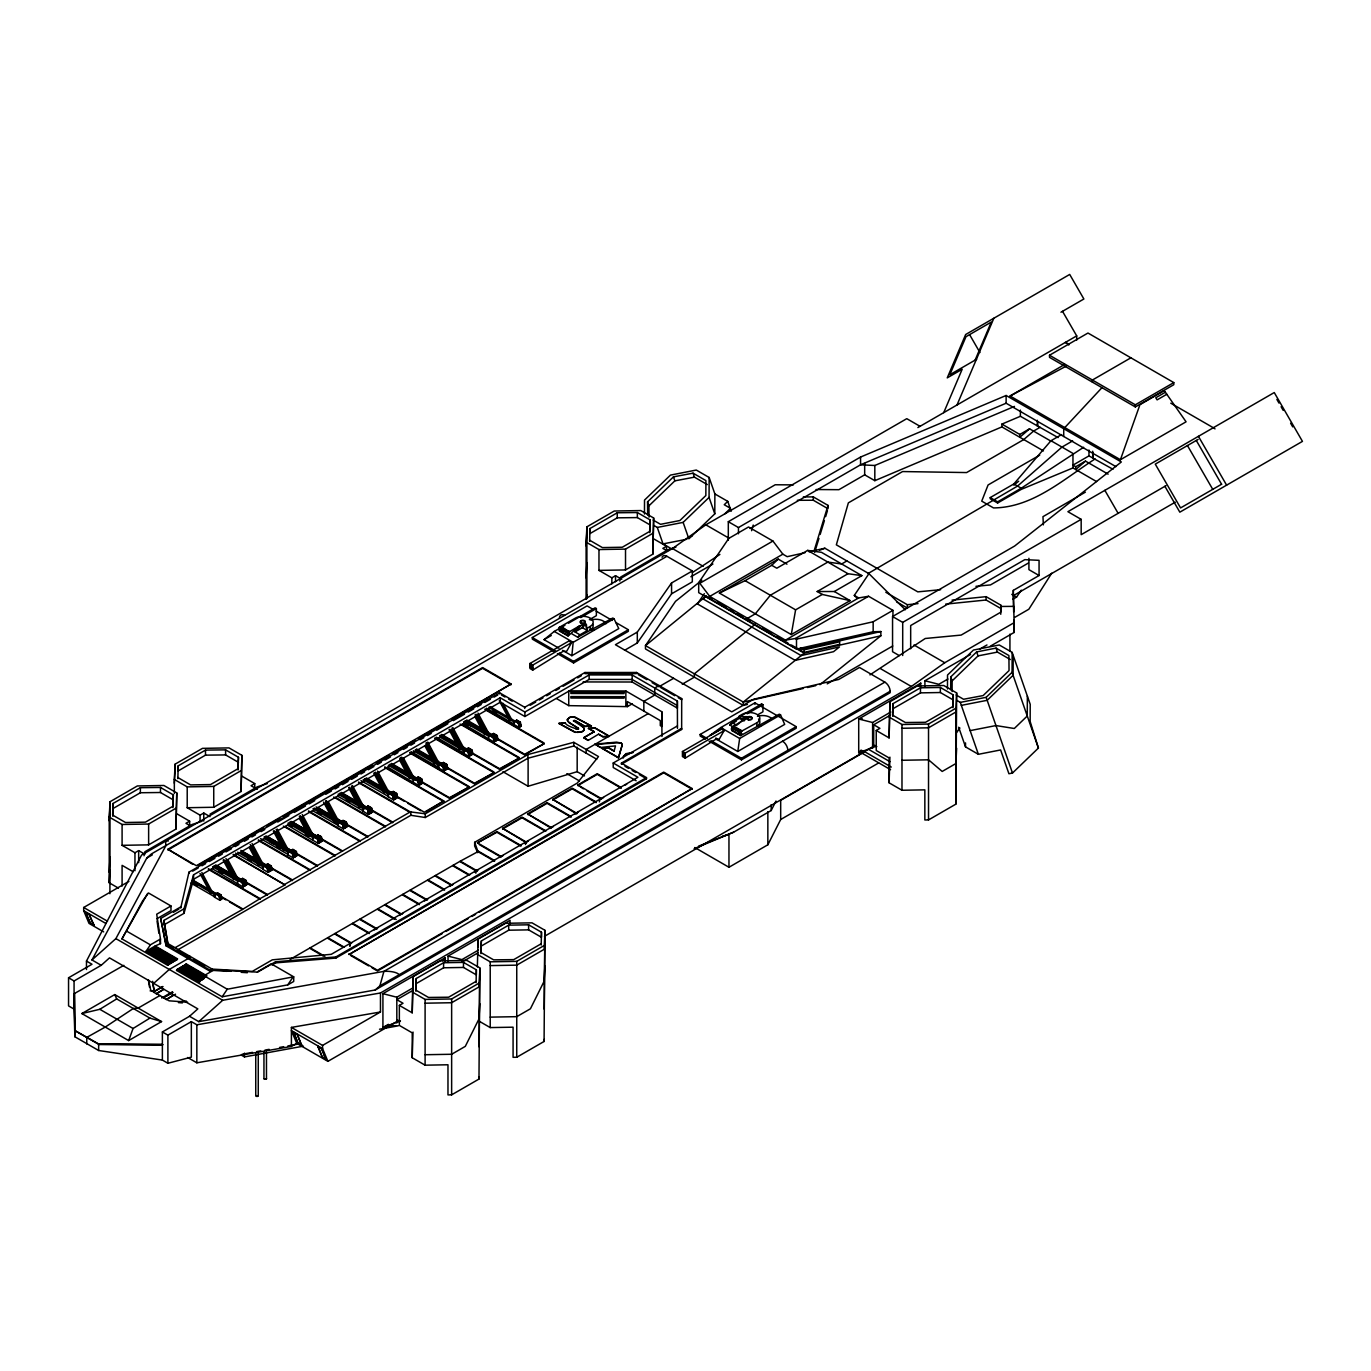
<?xml version="1.0" encoding="UTF-8"?>
<svg xmlns="http://www.w3.org/2000/svg" width="1371" height="1371" viewBox="0 0 1371 1371"><rect width="100%" height="100%" fill="white"/><g stroke="black" fill="none" stroke-linecap="round" stroke-linejoin="round"><path stroke-width="1.5" d="M681.644 729.458L681.644 728.327L621.406 763.116L621.406 764.247L681.644 729.458L681.695 698.593L636.47 672.476L584.971 672.51L524.716 707.299L499.627 692.801L188.992 872.145L180.698 908.065L180.698 906.934L160.681 918.484L166.028 945.836L210.191 971.336L210.191 970.205L166.028 944.705L160.681 918.484M165.771 935.45L163.989 920.387L184.005 908.836L193.568 874.801L500.209 697.77L524.904 712.029L589.153 674.926L632.151 674.978L677.377 701.095L677.463 728.344M644.456 514.039L644.524 500.089L670.453 475.103L696.279 470.047L709.15 477.485L714.874 493.937L714.788 513.851L688.859 538.837L683.135 522.385L709.064 497.399L709.15 477.485M947.464 688.979L947.532 675.029L973.461 650.043L999.288 644.987L1012.158 652.407L1030.221 704.334L1030.152 721.506L1038.413 748.052L1012.483 773.038L1008.919 773.741L1000.624 749.954L978.38 754.307L965.51 746.887L958.672 727.23M950.686 689.699L950.754 676.897L976.666 651.91L996.049 648.106L1008.919 655.544L1009.039 670.59L983.127 695.577L963.556 699.261L956.187 695.011M952.091 691.55L952.142 680.873L950.754 676.897M965.51 746.887L965.527 742.893M1038.413 748.052L1012.072 672.338L1012.158 652.407M1013.186 655.389L1013.1 675.32L987.171 700.307L961.345 705.362M1027.359 696.091L1027.256 716.005L1014.3 728.498L995.963 725.567L970.137 730.623M952.04 600.138L986.109 596.659L1000.813 605.142L1000.71 612.237L961.157 635.081L925.236 638.492L869.934 674.892M1000.761 614.277L1000.813 608.501L986.109 600.001L945.664 604.131M623.239 758.043L623.719 755.678M113.039 803.475L112.645 815.077L125.515 822.514L145.412 822.154L172.746 806.371L173.346 794.889L160.476 787.451L140.373 787.691L113.039 803.475L112.782 816.259M177.887 778.677L178.144 765.875L205.496 750.091L225.598 749.868L238.468 757.289L238.057 770.005M476.097 982.613L476.354 969.828L463.484 962.391L443.587 962.733L416.253 978.517L415.653 990.016L428.523 997.454L448.625 997.214L475.96 981.43M541.202 945.03L541.476 932.229L528.606 924.808L508.692 925.151L481.358 940.934L480.758 952.417L493.629 959.854L513.731 959.631L541.065 943.848M589.65 541.339L589.924 528.555L617.258 512.771L637.361 512.531L650.231 519.969L649.837 532.685M953.239 694.908L952.845 706.511L925.511 722.294L905.391 722.534L892.521 715.096L893.121 703.597L920.472 687.814L940.369 687.471L953.239 694.908L952.982 707.693M109.217 817.047L110.023 801.727L137.357 785.943L163.903 785.48L176.773 792.918L175.968 829.078L148.634 844.862L122.088 845.324L122.088 824.485L109.217 817.047L109.217 882.804L118.42 888.117M109.217 820.818L110.023 805.497M109.217 872.35L110.023 857.029M109.217 882.804L109.92 869.608M172.952 807.605L173.346 794.889M174.34 779.465L175.128 764.144L202.48 748.36L229.008 747.898L241.879 755.318L241.09 791.478L213.739 807.262L187.21 807.725L187.21 786.885L174.34 779.465L174.34 793.535M174.34 783.235L175.128 767.914M175.968 829.078L176.773 792.918M238.468 757.289L237.869 768.788L210.534 784.572L190.62 784.915L177.75 777.477M241.09 791.478L241.879 755.318M479.096 1076.938L478.976 1079.063L451.642 1094.846L447.974 1094.915L447.974 1064.77L425.096 1065.181L412.225 1057.744L412.225 1032.86L399.355 1025.422L399.355 1005.389L412.225 1012.826L413.031 976.666L440.365 960.882L466.911 960.42L479.781 967.857L479.096 1046.81M412.225 1012.826L413.031 976.666M412.225 1057.744L413.031 1032.055M415.841 991.233L416.253 978.517M477.348 966.898L478.136 939.084L505.488 923.3L532.017 922.837L544.887 930.258L544.201 1009.21M478.976 1079.063L479.781 967.857M479.781 971.628L478.976 986.949L451.642 1002.732L425.096 1003.195M480.964 953.65L481.358 940.934M479.781 1003.623L478.976 1018.944L465.3 1046.364L451.642 1054.265L425.096 1054.727M479.182 1021.206L490.218 1027.582L513.08 1027.187L513.08 1057.315L516.747 1057.247L544.081 1041.463L544.887 930.258M544.887 934.028L544.081 949.366L516.747 965.15L490.218 965.595M544.887 966.024L544.081 981.345L530.423 1008.782L516.747 1016.665L490.218 1017.128M544.081 1041.463L544.201 1039.338M586.103 542.128L586.908 526.807L614.242 511.023L640.788 510.56L653.659 517.998L652.853 554.158L625.519 569.942L598.973 570.387L598.973 549.565L586.103 542.128L586.103 599.316M586.103 545.898L586.908 530.577M586.103 577.894L586.908 562.573M586.599 598.459L586.788 594.688L586.788 598.699M650.231 519.969L649.631 531.451L622.297 547.235L602.4 547.595L589.53 540.157M652.853 554.158L653.659 517.998M876.24 730.469L889.111 737.906L889.916 701.746L917.25 685.963L943.779 685.5L956.65 692.938L955.861 804.143L928.527 819.927L924.842 819.978L924.842 789.85L901.981 790.262L889.111 782.824L889.111 757.94L876.24 750.503L876.24 730.469L879.925 728.344L873.704 724.745L873.704 744.779L876.823 746.578M889.111 737.906L889.916 701.746M889.111 782.824L889.916 757.135M892.727 716.313L893.121 703.597M956.65 692.938L955.861 712.029L928.527 727.812L901.981 728.275M956.65 748.24L955.861 763.561L942.185 771.445L928.527 759.808L901.981 760.271M444.684 961.876L444.975 957.866L382.92 993.684L382.92 1027.479L400.452 1020.864M509.806 924.277L510.081 920.267L448.043 956.101L448.043 962.425M920.472 687.179L920.764 683.169L858.709 718.987L858.709 752.782L876.24 746.184M571.861 655.698L573.164 642.331L614.019 618.749L618.784 628.604L571.861 655.698L562.607 650.351M622.228 744.71L618.441 757.855L601.972 748.343L608.244 747.521L614.088 751.137L608.244 747.761L601.972 748.343M737.769 751.462L739.672 738.472L780.545 714.874L784.675 724.385L737.769 751.462L715.542 738.643M791.273 634.567L795.608 609.838L822.257 594.448L850.089 600.618L791.273 634.567L719.381 593.06L778.197 559.111L786.954 564.167M144.024 855.761L144.88 851.751L192.18 824.451L202.103 821.229M619.812 581.064L620.669 577.054L667.968 549.754L675.903 547.166M349.776 945.973L350.393 943.162M349.999 946.024L350.685 942.991M475.806 873.207L476.423 870.396M525.47 844.519L526.104 841.725M599.35 801.864L599.984 799.07M258.262 1053.288L258.262 1095.823L256.994 1096.56L255.743 1095.823L255.743 1053.288M263.952 1078.754L266.471 1078.754L263.952 1078.754L263.952 1051.985M567.303 719.826L569.822 717.136M375.26 989.982L379.887 985.852L383.931 971.371L884.878 682.141A7.438 4.302 60 0 1 890.139 691.258L890.139 692.715L375.26 989.982L198.778 1021.635L189.524 1016.288L162.378 1031.952L162.378 1060.074L167.896 1063.262L191.34 1057.127L191.34 1021.618L196.841 1024.788L380.47 992.981L911.355 686.477L944.739 662.741L1014.112 622.691L1013.306 590.37L1039.064 575.512L1039.064 560.328L1024.805 559.642L910.67 625.536L910.67 648.757M614.088 751.137L615.493 745.893L600.498 747.486L595.117 744.145L616.556 742.139L620.96 743.065M163.972 924.894L184.005 913.343L193.568 879.291L193.568 874.801M751.599 530.697L753.21 525.042M618.441 757.855L622.143 745.361M814.1 550.868L828.033 505.402L813.329 496.902L803.32 496.936M814.7 552.239L818.95 538.392M820.149 534.45L824.399 520.603M825.616 516.644L827.433 510.715M584.132 729.372L583.309 731.103M1120.433 459.713L1139.952 404.651L1164.253 390.632L1186.069 421.805L1120.433 459.713L1010.067 395.996L1064.77 364.412M128.651 1040.589L133.056 1028.49L149.936 1018.105L161.555 1021.601L128.651 1040.589L81.866 1013.563L114.753 994.575L161.555 1021.601M623.274 757.032L625.947 753.707L633.299 752.199M943.728 412.637L962.168 369.262L947.241 377.882L965.664 334.507L1069.706 274.44L1083.878 298.998L1060.965 312.228M975.107 360.127L991.267 322.082L965.989 336.7L949.829 374.729L976.649 359.236M957.009 404.976L993.855 318.226M694.154 848.7L733.656 832.18L771.188 810.518L775.986 801.041M694.789 847.518L728.961 867.26L767.846 844.793L780.682 819.515L780.682 800.321L863.541 752.473M86.476 969.52L86.476 961.071L141.573 855.058L672.458 548.554L705.825 524.819L775.215 484.768L793.381 484.888M189.524 1016.288L197.835 1008.885L109.509 957.883L101.214 965.304L91.96 959.957L146.783 858.057L151.41 853.927L666.923 556.3L692.321 570.97L692.321 581.852L671.567 593.832L637.309 642.948L624.542 650.334M91.96 959.957L115.884 938.621L165.96 845.53A12.459 3.873 60 0 1 168.256 841.074M175.368 960.625L153.758 948.749L175.882 960.317L154.717 947.738L176.396 960.026L155.317 947.858L155.848 947.001L147.52 952.365L168.599 964.533L146.097 951.234L155.18 945.973L177.476 958.843L167.605 965.27L121.95 938.912L142.533 901.055L148.496 892.984L170.981 905.974L170.981 910.601L156.705 918.844M121.95 938.912L147.605 893.481M571.587 642.639L566.669 651.294L562.95 651.431L532.719 670.111L529.943 668.5L529.943 663.495L568.828 641.045L571.587 642.639L532.719 665.089L529.943 663.495M724.077 730.692L719.158 739.329L715.456 739.483L685.209 758.146L682.432 756.552L682.432 751.531L721.317 729.098L724.077 730.692L685.209 753.125L682.432 751.531M569.205 631.98L569.016 633.008L562.881 629.46L563.241 627.901L561.939 627.147L560.413 628.021L561.305 630.283L561.939 627.147M740.854 733.725L739.637 733.005L739.706 730.469L740.854 731.137L740.734 733.896L739.86 731.72L733.656 728.07C735.062 724.591 729.612 727.95 731.84 730.52L740.648 735.61L779.311 714.171L780.545 714.874M147.52 952.365L169.113 964.224L147.52 951.8M170.158 963.624L148.993 951.046L170.672 963.333L148.034 951.594M171.718 962.733L150.125 950.857L172.232 962.425L151.153 949.795M151.153 950.257L173.809 961.517L152.112 949.229L173.277 961.825M174.323 961.225L152.729 948.886L174.837 960.917M170.672 963.333L171.204 962.562L149.079 950.994M176.396 960.026L177.476 958.843M199.052 981.139L177.527 969.691L178.041 968.92L199.121 981.55L177.527 969.126L176.533 970.428L222.171 996.786L287.756 984.892L293.72 981.465L293.72 976.82L271.218 963.83L256.925 972.09L213.996 969.914L203.902 975.741L199.6 982.133L177.322 969.246M178.487 968.663L200.166 980.951L178.041 968.92M178.573 969.074L179.087 968.32L201.126 979.939L180.047 967.755L201.64 979.631M201.726 980.059L180.132 967.72L202.171 979.34M202.685 979.031L180.646 967.412M181.161 967.583L181.692 966.812L203.731 978.431L182.651 966.264L181.692 967.275L202.771 979.442L182.12 966.555M204.33 978.089L182.737 966.212L204.33 978.551M203.097 977.232L183.251 965.921M183.765 966.075L184.297 965.304L204.125 976.632M203.611 976.94L184.297 965.784L185.325 964.704L204.656 975.861M206.987 975.878L186.405 964.002L185.325 964.704M200.166 980.951L179.087 968.32M1051.711 573.198L1028.833 609.238L1014.591 617.464M146.097 951.234L150.382 944.842L160.476 939.015L156.705 914.217L170.981 905.974M167.605 965.27L168.376 964.104M222.171 996.786L227.26 989.228L293.72 976.82M287.756 984.892L292.846 977.334M857.338 598.424L854.304 595.408L868.94 573.661L824.879 548.229L809.027 551.793M1012.946 599.196L1016.545 597.122L1021.275 590.147M819.927 684.712L880.85 635.801L880.85 631.551L804.194 648.911L796.5 649.117L698.696 592.649L698.696 582.658L728.772 538.409L748.566 526.978L772.936 541.048L782.858 554.175L787.211 556.677L805.051 552.684M704.334 593.694L697.393 603.908L795.214 660.376L833.534 651.688L839.515 646.906L801.178 655.578L703.374 599.11L705.688 595.717M884.878 682.141L859.48 667.471L838.709 679.468L753.639 699.227L731.754 711.875L615.425 644.713L637.309 632.082L671.567 582.966L692.321 570.97M255.777 1095.635L258.262 1095.823M956.118 733.228L959.923 728.035M567.491 719.09L570.97 716.844L573.626 717.033M575.409 728.601C584.937 731.086 565.058 726.407 565.383 722.808L558.974 723.511L574.449 732.097M583.875 730.16L582.418 731.754M1061.651 434.573L1050.974 440.725L1013.855 483.946L990.222 497.587L990.222 498.753L997.608 503.02L1021.258 489.378L1072.962 467.939L1096.577 481.581M442.525 960.625L444.975 957.866L444.975 962.082M861.177 750.023L858.709 752.782L862.359 750.674M918.313 685.928L920.764 683.169M1102.095 387.53L1063.725 428.729L1063.725 436.492M593.883 629.837L590.147 629.975L590.147 626.513A10.368 5.981 0 0 0 590.147 618.047A10.368 5.981 0 0 0 575.477 618.047L559.248 627.421L559.248 630.866L568.057 635.955L579.436 625.93L585.554 623.874L586.925 630.026L586.377 624.353M590.147 626.513L587.354 628.124L587.354 630.54L579.967 634.807L574.997 631.945L580.344 626.444M571.793 633.796L577.654 637.189L579.967 634.807M734.119 727.504L729.715 724.968L732.011 722.603L739.415 718.335L744.007 720.718L746.784 718.147L739.843 718.318L739.415 715.919L739.415 718.335M738.318 724.094L744.007 718.575L744.007 720.718M85.619 912.486L90.417 922.957L94.016 925.031L90.126 923.266L85.619 912.486L89.201 914.56L93.725 925.339M89.201 914.56L94.016 925.031M293.531 1032.517L297.421 1034.282L301.637 1045.37L298.038 1043.297L293.531 1032.517L297.113 1034.591L301.637 1045.37M298.038 1043.297L293.822 1032.209M317.815 1046.553L321.705 1048.318L325.938 1059.406L322.339 1057.332L317.815 1046.553L321.414 1048.626L325.938 1059.406M322.339 1057.332L318.123 1046.244M647.66 515.016L647.54 501.837L673.469 476.851L693.04 473.166L705.911 480.604L705.842 495.548L679.913 520.517L660.548 524.322L653.179 520.072M649.031 517.124L648.929 505.83L674.858 480.844L694.429 477.159L707.299 484.597M714.874 493.937L727.744 501.358L724.248 504.734L730.486 508.333L724.505 514.091M952.142 680.873L978.054 655.886L997.437 652.099L1010.307 659.537M956.632 700.255L960.3 702.38L986.143 697.325L1012.072 672.338M719.381 593.06L745.087 580.67L771.736 565.298L778.197 559.111M585.554 623.874L582.761 627.627L582.761 625.484M758.094 707.247L761.659 703.974L762.927 704.711L762.927 711.823L757.683 714.839M153.672 983.384L169.284 969.451L188.101 958.586L190.038 956.341L190.038 957.472M198.778 1021.635L222.702 1000.282L383.931 971.371A12.459 4.302 1.3 0 1 399.184 974.712M573.455 721.026L574.295 720.306L584.954 726.527L591.398 726.047L574.946 717.016M1051.437 441.428L1029.57 428.815L1019.818 437.263L1019.818 434.453L1001.893 424.102L1001.893 426.912L1043.468 450.922M1085.506 461.102L1075.738 469.55L1075.738 466.74L1085.506 461.102L1108.128 474.16M214.476 894.972L217.561 892.881L221.142 894.937L221.811 899.136L219.874 900.267L214.476 897.148L214.476 894.972L217.561 892.881M237.629 881.604L242.667 878.383L246.232 880.456L246.917 884.655L243.027 886.9L237.629 883.781L237.629 881.604L242.667 878.383M239.565 880.473L240.713 879.514L244.295 881.57L244.963 885.769M262.735 867.106L267.756 863.901L271.338 865.958L272.006 870.157L268.133 872.402L262.735 869.283L262.735 867.106L267.756 863.901M264.672 865.975L265.82 865.015L269.384 867.089L270.07 871.288M287.824 852.608L292.863 849.403L296.427 851.477L297.113 855.675L293.223 857.903L287.824 854.801L287.824 852.608L292.863 849.403M289.778 851.494L290.926 850.534M312.931 838.127L317.969 834.922L321.534 836.978L322.219 841.177L318.329 843.422L312.931 840.303L312.931 838.127L314.525 837.201M316.016 836.036L314.867 836.995L317.969 834.922M338.037 823.628L343.058 820.424L346.64 822.48L347.309 826.679L343.436 828.924L338.037 825.805L338.037 823.628L340.368 822.274L316.752 808.65M339.974 822.514L341.122 821.537M343.058 820.424L341.568 821.589M363.126 809.147L368.165 805.925L371.73 807.999L372.415 812.198L368.525 814.443L363.126 811.324L363.126 809.147L366.674 807.091L341.242 792.421M365.08 808.016L366.211 807.056L369.793 809.113L370.478 813.311M367.017 806.902L368.165 805.925M388.233 794.649L393.254 791.444L396.836 793.501L397.521 797.699L393.631 799.944L388.233 796.825L388.233 794.649L393.254 791.444M390.169 793.518L391.318 792.558L394.899 794.632L395.568 798.83M413.322 780.15L418.361 776.946L421.942 779.019L422.611 783.201L418.721 785.446L413.322 782.344L413.322 780.15L418.361 776.946M415.276 779.036L416.424 778.077L419.989 780.133L420.674 784.332M438.429 765.669L443.467 762.465L447.032 764.521L447.717 768.72L443.827 770.965L438.429 767.846L438.429 765.669L443.467 762.465M440.365 764.538L441.513 763.578L445.095 765.635L445.764 769.834M463.535 751.171L468.556 747.966L472.138 750.023L472.824 754.221L468.933 756.466L463.535 753.347L463.535 751.171L468.556 747.966M465.472 750.057L466.62 749.08L470.202 751.154L470.87 755.352M488.624 736.69L493.663 733.468L497.245 735.542L497.913 739.74L494.023 741.985L488.624 738.866L488.624 736.69L490.218 735.764L464.786 721.077M491.726 734.599L490.578 735.559L493.663 733.468M513.731 722.191L516.816 720.101L520.397 722.174L521.066 726.373L519.129 727.487L513.731 724.368L513.731 722.191L516.816 720.101M558.905 648.209L544.081 639.657L554.261 631.431L564.921 625.279M701.866 580.19L675.526 601.338L645.467 645.604L645.467 648.946L743.271 705.414L747.418 704.471M706.391 595.922L645.467 645.604L743.271 702.055L803.355 688.465M1018.704 481.204L1013.855 485.094L1013.855 483.946L1021.258 488.213L1021.258 489.378M761.659 703.974L720.786 727.573L709.989 735.439L722.62 728.138M692.526 572.461L719.895 554.432M624.61 754.873L633.299 752.439M81.866 1013.563L99.809 1009.296L116.689 998.911L149.936 1018.105M113.039 808.53L140.373 792.746L160.476 792.507L173.346 799.944M238.468 762.345L225.598 754.924L205.496 755.147L178.144 770.93L178.144 765.875M650.231 525.024L637.361 517.587L617.258 517.827L589.924 533.61L589.924 528.555M122.088 824.485L148.634 824.022L175.968 808.239M187.21 786.885L213.739 786.423L241.09 770.639M598.973 549.565L625.519 549.103L652.853 533.319M122.088 845.324L134.958 852.745L138.66 850.62L144.88 854.219M189.644 825.188L189.644 821.178L185.959 823.303L190.62 826.01M187.21 807.725L200.08 815.162L203.765 813.02L209.986 816.619M254.749 789.593L254.749 783.595L251.064 785.72L257.285 789.319M598.973 570.387L611.843 577.825L615.528 575.7L621.766 579.299M666.529 550.268L666.529 546.258L662.827 548.383L667.506 551.091M209.986 814.168L257.285 786.851L267.225 783.629M688.688 537.792L692.338 535.684M728.309 540.328L728.309 521.7L906.779 418.669L920.044 426.312M146.783 858.057L152.335 854.853M553.833 651.551L532.308 639.126L532.308 637.532L587.079 605.913L592.461 609.015M192.814 864.381L167.896 849.266L482.592 667.574L511.075 684.009L451.847 718.952M167.896 850.003L482.592 668.311L511.075 684.746M559.248 627.421L561.39 626.633L569.376 631.877L563.07 628.432M568.485 623.222L595.134 607.833L596.368 608.553L596.368 615.665L589.376 619.692M580.653 617.618L596.368 608.553M563.241 627.901L561.664 628.826L562.727 630.866L563.07 629.563M544.081 639.657L551.296 635.493M559.625 627.644L559.625 630.729L561.39 629.717L567.783 633.419M728.309 521.7L738.455 527.544L860.56 457.057L1006.125 395.482L1121.324 461.976L1014.66 546.018L892.555 616.522L892.555 651.722L899.325 655.629M103.682 931.886L89.012 923.403L83.682 910.67L83.682 907.482L128.908 881.382M917.867 427.581L1076.698 335.878L1062.525 311.32M569.376 631.243L567.628 632.254L567.628 635.356L569.376 634.345M579.436 625.93L568.057 632.511L568.057 635.955M1049.501 355.243L1087.974 333.033L1173.799 382.595L1173.799 384.703L1135.325 406.93L1049.501 357.368L1049.501 355.243L1135.325 404.805L1173.799 382.595M750.091 528.572L860.56 464.803L1006.125 403.228L1115.908 466.62M574.997 631.945L582.384 627.678L587.354 630.54M577.654 637.189L612.768 618.013L614.019 618.749M532.394 665.089L532.582 668.311L531.862 664.575L531.674 668.003M530.251 667.197L530.44 663.753L531.16 667.488M1001.893 426.912L874.818 480.673L864.673 474.829L838.915 489.687L815.985 489.533M690.881 576.763L712.92 564.047M167.896 849.266L196.379 865.701L511.075 684.009M198.229 865.375L229.694 847.209M233.396 845.067L263.026 827.964M266.728 825.822L279.684 818.35M283.386 816.208L372.244 764.915M375.945 762.773L388.901 755.284M392.603 753.159L414.813 740.323M418.515 738.198L448.146 721.095M192.677 871.133L198.229 867.946M201.931 865.804L205.633 863.661M209.317 861.536L214.87 858.332M218.572 856.19L222.273 854.064M225.958 851.922L231.51 848.718M235.212 846.593L238.914 844.45M244.449 841.246L248.151 839.121M251.853 836.978L255.554 834.853M261.09 831.649L264.792 829.506M277.73 822.034L288.835 815.625M294.371 812.42L305.476 806.028M309.178 803.886L314.713 800.681M325.818 794.272L331.354 791.084M335.055 788.942L338.757 786.8M342.459 784.675L347.994 781.47M351.696 779.328L357.248 776.123M360.95 773.998L364.635 771.856M368.336 769.731L373.889 766.526M377.591 764.384L381.275 762.259M384.977 760.117L390.529 756.912M394.231 754.787L397.916 752.645M403.468 749.44L407.17 747.315M410.872 745.173L414.556 743.031M420.109 739.843L423.81 737.701M427.512 735.559L431.197 733.434M436.749 730.229L447.854 723.819M453.39 720.615L464.495 714.222M468.179 712.08L473.732 708.876M477.434 706.75L481.135 704.608M484.82 702.466L490.372 699.279M494.074 697.136L497.776 694.994M698.696 582.658L699.81 583.309L772.936 541.048M193.568 879.291L500.209 702.26L524.904 716.519L589.153 679.416L632.151 679.468L677.377 705.585M559.231 653.076L573.575 661.353L628.346 629.735L628.346 631.328L573.575 662.947L557.431 653.624M699.81 583.309L709.732 596.419L782.858 554.175M1130.886 357.814L1092.413 380.024L1092.413 382.149M530.2 705.26L535.684 702.106M539.334 699.998L542.985 697.89M546.635 695.783L550.285 693.675M555.769 690.504L559.419 688.396M563.07 686.288L574.021 679.965M577.671 677.857L581.321 675.749M173.414 912.263L178.881 909.11M348.662 787.622L359.048 807.142L360.059 806.559M199.995 873.464L210.397 892.967L211.254 892.572L212.265 891.99L201.863 872.487M223.147 860.08L233.55 879.599L235.418 878.622L225.975 860.885M227.912 859.771L237.372 877.509L236.36 878.091L225.958 858.572M249.196 847.364L258.656 865.101L260.524 864.141L250.19 844.467M273.36 831.1L283.746 850.62L285.631 849.643L276.171 831.906M282.872 846.49L284.757 850.037L287.567 848.529L277.165 829.009M305.305 834.065L308.989 836.19L310.72 835.145L300.318 815.642M306.076 828.444L309.863 835.539L312.674 834.031L302.271 814.528M323.556 802.121L333.958 821.623L337.763 819.532L328.32 801.795M352.467 785.532L362.869 805.051L359.922 806.748L349.519 787.245M362.869 805.051L361.858 805.634L351.456 786.114M373.752 773.141L384.154 792.644L385.011 792.249L386.022 791.684L375.62 772.164M377.573 771.05L387.976 790.553L386.965 791.136L377.505 773.398M399.801 760.425L409.261 778.145L411.129 777.186L400.726 757.683M403.622 758.334L413.065 776.055L412.054 776.637L401.669 757.135M425.901 743.031L436.218 762.687L435.224 763.27L425.901 745.344M436.304 762.533L438.172 761.573L427.769 742.071M449.928 729.269L460.313 748.789L461.324 748.206L451.95 730.315M452.876 727.573L463.261 747.075L462.267 747.658L451.864 728.155M475.103 716.947L484.563 734.685L486.431 733.708L476.028 714.205M477.965 713.074L488.367 732.594L487.356 733.177L477.913 715.439M499.25 700.684L509.652 720.186L511.52 719.227L503.02 703.254M822.257 594.448L817.185 591.535L834.339 591.518L861.862 575.631L821.469 552.324L807.639 550.405L776.809 568.211L771.736 565.298M162.378 1060.074L98.643 1050.494L74.874 1036.767L74.068 1009.09L68.55 1005.903L68.55 977.78L91.994 964.259L86.476 961.071M221.485 898.639L220.594 895.229L218.04 893.738L216.618 894.303L218.04 893.481L220.851 895.109L221.485 898.639L220.063 899.462L219.171 896.034L211.065 891.321M244.638 885.272L243.747 881.861L241.193 880.371L239.771 880.936L241.193 880.113L244.004 881.742L244.638 885.272L243.215 886.077L242.341 882.667M246.574 884.141L245.7 880.73L243.13 879.257L241.724 879.805L243.13 878.982L245.957 880.61L246.574 884.141L245.169 884.963L244.278 881.553M266.3 865.889C262.632 867.637 268.099 864.038 268.853 867.363C271.458 870.962 266.797 873.653 267.431 868.186L263.883 866.146M271.681 869.66L271.047 866.129L268.236 864.501L266.814 865.324L268.236 864.758L270.79 866.249C273.395 869.848 268.733 872.539 269.384 867.055M291.389 851.391C287.739 853.139 293.205 849.557 293.96 852.865C296.564 856.481 291.903 859.171 292.537 853.687L288.973 851.648M296.77 855.161L295.896 851.751L293.343 850.277L291.92 850.825L293.343 850.003L296.153 851.631L296.77 855.161L295.365 855.984L294.474 852.573L285.922 847.432L291.577 850.568M319.94 841.794L319.049 838.384L316.495 836.893L315.073 837.458L316.495 836.636L319.306 838.264L319.94 841.794L318.518 842.617L317.644 839.206M318.432 835.522C314.713 837.87 320.54 833.739 321.242 837.15L321.877 840.663L320.454 841.486L319.58 838.075L320.266 842.291M341.585 822.411C337.934 824.16 343.401 820.561 344.155 823.885C346.76 827.501 342.099 830.192 342.733 824.708L314.199 808.033M343.538 821.023C339.802 823.371 345.646 819.241 346.349 822.651L346.983 826.182L345.561 827.004L344.687 823.577L345.372 827.81M366.691 807.656C362.972 810.004 368.799 805.874 369.502 809.284L370.136 812.814L368.371 813.431L367.839 810.21L369.262 809.404L370.136 812.814M372.072 811.683L371.198 808.273L368.628 806.799L367.222 807.348L368.628 806.525L371.455 808.153L372.072 811.683L370.667 812.506L369.776 809.096M395.242 798.316L394.351 794.906L391.798 793.432L390.375 793.98L391.798 793.158L394.608 794.786L395.242 798.316L393.82 799.139L392.946 795.728L389.381 793.689M397.179 797.202L396.305 793.792L393.734 792.301L392.312 792.866L393.734 792.044L396.545 793.672L397.179 797.202L395.756 798.008L394.882 794.597M420.331 783.835L419.457 780.407L416.887 778.934L415.482 779.482L416.887 778.677L419.715 780.305L420.331 783.835L418.926 784.64L418.035 781.23M420.52 783.321L421.925 782.498L421.394 779.294L418.841 777.82L417.418 778.368L418.841 777.546L421.651 779.174L422.285 782.704L420.863 783.527L419.989 780.116M445.438 769.337L444.564 765.926L441.993 764.435L440.571 765.001L441.993 764.178L444.804 765.806L445.438 769.337L444.015 770.159L443.141 766.749L439.577 764.692M445.609 768.823L447.032 768.017L446.5 764.795L443.93 763.321L442.525 763.87L443.93 763.064L446.757 764.675L447.374 768.206L445.969 769.028L445.078 765.618M470.544 754.838L469.653 751.428L467.1 749.954L465.677 750.503L467.1 749.697L469.91 751.308L470.544 754.838L469.122 755.661L468.231 752.251L464.683 750.211M470.716 754.341L472.121 753.519L471.607 750.314L469.036 748.823L467.614 749.389L469.036 748.566L471.847 750.194L472.481 753.724L471.058 754.547L470.184 751.119M495.634 740.357L494.76 736.947L492.189 735.456L490.784 736.021L492.189 735.199L495.017 736.827L495.634 740.357L494.228 741.163L493.337 737.752L489.773 735.713M495.805 739.843L497.227 739.02L496.696 735.816L494.143 734.342L492.72 734.89L494.143 734.068L496.953 735.696L497.587 739.226L496.165 740.049L495.274 736.638L486.722 731.497M520.74 725.859L519.849 722.448L517.295 720.975L515.873 721.523L517.295 720.7L520.106 722.328L520.74 725.859L519.318 726.681L518.444 723.271L514.879 721.232M214.476 897.148L214.87 894.732L193.071 882.153M237.629 883.781L212.214 868.648M262.735 869.283L263.129 866.883L237.697 852.196M287.824 854.801L288.218 852.385L264.603 838.744M312.931 840.303L287.516 825.171M338.037 825.805L338.431 823.405L312.999 808.719M363.126 811.324L363.521 808.907L338.089 794.22M388.233 796.825L388.627 794.426L363.195 779.739M413.322 782.344L387.907 767.194M438.429 767.846L438.823 765.429L413.391 750.76M463.535 753.347L463.929 750.948L440.314 737.307M488.624 738.866L463.209 723.734M513.731 724.368L514.125 721.969L488.693 707.282M220.594 895.229L219.189 896.068L219.874 900.267M238.777 880.628L242.341 882.701L243.747 881.861M244.004 881.742L245.7 880.73M268.853 867.363L267.448 868.203L268.133 872.402M261.056 862.462L269.11 867.243L270.79 866.249M293.96 852.865L292.554 853.705L293.223 857.903M287.876 849.112L294.199 852.762L295.896 851.751M289.092 822.514L317.644 839.223L319.049 838.384M319.306 838.264L321.003 837.253L321.877 840.663M344.155 823.885L342.75 824.725L343.436 828.924M336.392 818.967L344.412 823.765L346.092 822.771L346.983 826.182M369.502 809.284L371.198 808.273M394.351 794.906L392.946 795.746L393.631 799.944M394.608 794.786L396.305 793.792M414.47 779.191L418.052 781.247L419.457 780.407M419.715 780.305L421.394 779.294M444.564 765.926L443.159 766.766L443.827 770.965M444.804 765.806L446.5 764.795M469.653 751.428L468.248 752.268L468.933 756.466M469.91 751.308L471.607 750.314M494.76 736.947L493.354 737.787L494.023 741.985M495.017 736.827L496.696 735.816M519.849 722.448L518.444 723.288L519.129 727.487M1019.818 434.453L1029.57 428.815M68.55 977.78L74.068 980.968L101.214 965.304M1001.893 424.102L1020.384 416.287L1058.086 437.589M219.703 899.256L221.125 898.433M242.873 885.889L244.278 885.066M244.809 884.758L246.232 883.935M267.962 871.39L269.384 870.568M269.916 870.277L271.321 869.454M293.068 856.892L294.491 856.087M295.005 855.778L296.427 854.956M318.175 842.411L319.58 841.588M320.111 841.28L321.534 840.474M343.264 827.913L344.687 827.107M345.218 826.799L346.623 825.976M368.371 813.431L369.793 812.609M370.307 812.3L371.73 811.478M393.477 798.933L394.882 798.111M395.414 797.819L396.836 796.997M418.566 784.435L419.989 783.629M443.673 769.954L445.078 769.131M468.762 755.455L470.184 754.65M493.868 740.974L495.291 740.151M518.975 726.476L520.38 725.653M219.874 899.873L221.811 898.759M243.027 886.9L246.917 884.261M268.133 872.025L272.006 869.78M293.223 857.526L297.113 855.281M318.329 843.422L322.219 840.783M343.436 828.547L347.309 826.302M368.525 814.443L372.415 811.803M393.631 799.567L397.521 797.322M418.721 785.446L422.611 782.824M443.827 770.571L447.717 768.326M468.933 756.089L472.824 753.844M494.023 741.591L497.913 739.346M519.129 727.11L521.066 725.979M1040.195 427.255L1033.545 431.094L1023.777 439.56L966.606 472.567L902.581 471.555L848.358 502.866L836.344 544.835L917.799 591.861L940.643 589.684M162.755 1044.873L99.02 1044.513L74.874 1030.546L74.445 993.529L74.874 1036.767M155.18 945.973L160.476 943.642L160.476 939.015M123.836 965.355L74.445 993.529M174.991 947.755L242.478 909.453L229.557 901.981M208.375 868.734L260.113 898.605L284.979 884.912L233.259 854.373M284.979 884.244L310.103 869.745L258.365 839.875M310.103 869.745L335.072 855.333L285.185 826.524M335.072 855.333L360.247 840.8L308.509 810.929M360.247 840.8L385.44 826.25L335.552 797.442M385.44 826.25L410.306 811.889L358.568 782.018M410.306 811.889L425.284 813.791L527.904 754.547L573.798 742.311L598.493 756.569L577.294 783.064L474.657 842.308L474.657 846.01L477.725 852.693M242.478 909.453L260.113 898.605M846.901 560.945L841.674 563.978L827.827 562.076L770.348 595.254L755.335 613.814L747.606 618.287L747.606 620.874M178.333 949.52L410.837 815.299L425.284 817.51L527.904 758.249L573.798 746.013L596.728 759.243M1039.732 455.138L988.08 484.974L981.739 501.135L993.495 507.921C1032.877 507.613 1063.588 479.113 1095.086 458.942M396.665 796.225L424.325 812.198L443.793 800.955L426.09 811.838M421.788 781.71L449.448 797.682L468.916 787.108L449.448 798.35L421.788 782.378M446.826 767.263L474.486 783.235L493.954 772.661L474.486 783.904L446.826 767.931M471.95 752.765L499.61 768.72L519.078 758.146L499.61 769.388L471.95 753.416M496.97 738.301L524.647 754.273L544.116 743.699L524.647 754.941L496.97 738.969M1072.636 440.914L1061.959 447.083L1017.556 486.071L867.98 573.592M817.185 591.535L848.015 573.729L861.862 575.631M1165.367 392.243L1155.787 397.761L1157.107 399.869L1166.807 394.282M652.116 682.655L659.074 686.665L673.589 678.302M556.66 698.662L568.742 705.637L627.37 706.631L632.357 703.751M176.533 970.428L186.405 964.002M1083.638 447.272L1021.258 488.213L997.608 501.855L990.222 497.587M583.857 737.649L594.243 731.651L583.857 737.649L588.21 740.391L583.857 737.872M682.244 684.18L694.36 677.171L694.36 673.829L755.284 624.148M588.21 740.391L598.596 734.171L602.794 736.587L609.255 736.347L602.794 736.827L598.596 734.171M148.565 980.059L150.707 990.205L153.535 991.833L162.755 986.503M153.535 991.833L162.755 986.829M153.535 992.141L156.294 993.735L163.663 989.159M156.294 993.735L163.663 989.485M1112.978 469.276L1088.968 455.892L1072.962 465.129L1075.738 466.74M159.927 995.517L138.145 1008.079L133.313 1008.508L105.259 1027.068L86.767 1037.401L86.767 1043.931M648.312 713.554L586.154 749.44L586.154 753.142M161.709 997.985L172.403 991.816M156.294 993.427L163.543 997.608L172.763 992.296M163.543 997.608L172.763 992.604M709.732 596.419L785.48 640.154L858.657 597.927L868.58 596.265L892.949 610.352L892.949 617.738M163.543 997.934L166.302 999.51L173.671 994.935M166.302 999.51L175.522 994.198M203.594 978.414L198.606 981.859M785.48 640.154L795.403 638.492L868.58 596.265M636.144 780.75L613.214 767.503L613.214 763.013L677.48 725.91M520.894 846.13L496.919 832.283L477.451 842.857L496.919 831.614L520.894 845.461M526.55 842.857L502.574 828.358L522.043 817.116L546.018 830.963M549.737 827.347L527.612 813.911L547.08 802.669L571.056 816.499M576.711 813.911L552.736 799.396L572.204 788.154L596.179 802.001M583.292 788.805L577.774 784.949L597.242 773.707L621.2 787.554M1085.386 492.155L1042.971 516.661L1043.348 524.87M502.574 829.027L522.043 817.784L544.167 830.552M527.612 814.563L547.08 803.337L571.056 817.167M552.736 800.064L572.204 788.822L596.179 802.669M577.774 785.617L597.242 774.375L621.2 788.205M257.422 972.245L275.622 961.739L335.861 956.958L646.495 777.614L646.495 778.728L335.861 958.072L275.622 962.87L271.972 964.961M795.403 638.492L796.5 639.126L873.156 621.766L892.949 610.352M290.069 959.426L310.137 947.841L324.927 956.375M310.137 947.841L335.021 933.497L351.644 943.094M335.021 933.497L360.127 918.981L376.751 928.595M360.127 918.981L385.097 904.569L401.737 914.166M385.097 904.569L410.272 890.036L426.912 899.633M410.272 890.036L435.464 875.486L452.104 885.1M435.464 875.486L460.33 861.142L476.954 870.739M460.33 861.142L477.965 851.631L474.657 842.308M1198.117 439.405L1155.273 464.135L1180.568 507.938L1221.63 484.22M162.378 1031.952L167.896 1035.139L191.34 1021.618M705.551 739.14L700.17 736.038L700.17 734.445L754.941 702.826L796.208 726.647L796.208 728.241L741.437 759.86L709.133 741.214M739.415 715.919L742.208 714.308A10.368 5.981 0 0 1 756.861 714.308A10.368 5.981 0 0 1 756.861 722.774L756.861 726.236L760.614 726.099M892.555 616.522L902.701 622.383L1081.171 519.352L1081.171 534.673L1166.001 485.677M747.195 713.777L762.927 704.711M349.228 944.396L350.65 943.574M374.334 929.898L375.757 929.075M376.271 928.784L377.693 927.961M399.441 915.4L400.846 914.594M401.377 914.286L402.8 913.463M424.53 900.918L425.953 900.096M426.484 899.787L427.889 898.982M449.637 886.42L451.059 885.597M451.573 885.306L452.996 884.484M474.743 871.939L476.148 871.116M476.68 870.808L478.102 869.985M499.832 857.441L501.255 856.618M501.786 856.327L503.191 855.504M524.939 842.942L526.361 842.137M526.875 841.828L528.298 841.006M550.045 828.461L551.45 827.638M551.982 827.33L553.404 826.524M575.135 813.963L576.557 813.14M577.088 812.849L578.493 812.026M600.241 799.482L601.646 798.659M602.177 798.35L603.6 797.528M625.33 784.983L626.753 784.161M729.715 724.968L736.261 721.197M683.478 752.319L682.758 755.232M744.007 718.575L746.784 716.964L739.843 716.176M684.9 753.142L685.089 756.364L684.369 752.628L684.18 756.055M731.84 727.058L743.219 720.495M731.84 730.52L734.325 729.081M692.166 789.302L663.684 772.85L348.971 954.542L663.684 772.113L692.166 788.565L621.817 829.918M1028.456 563.001L990.496 584.92L975.946 586.308M738.712 731.051L740.151 730.04L741.471 730.794L739.637 733.005L738.643 731M740.151 730.04L739.792 730.88L733.656 727.333M742.019 733.999L740.254 735.027L740.254 731.925L742.019 730.914L734.016 726.287M740.254 731.925L756.861 722.774M827.21 683.855L892.744 645.998M1013.666 612.032L1013.306 595.682L1175.255 502.18M710.932 740.666L741.437 758.266L796.208 726.647M348.971 953.805L377.471 970.257L692.166 788.565M372.124 967.909L377.471 970.994L442.25 933.582M445.952 931.44L468.179 918.621M471.881 916.479L475.583 914.354M479.284 912.212L584.8 851.288M588.502 849.146L601.458 841.674M605.159 839.532L618.115 832.06M379.887 985.852L890.139 691.258M187.656 1057.504L196.841 1062.799L291.406 1046.433L296.753 1043.348L327.909 1061.343L396.39 1021.806M924.911 687.111L924.911 680.77L970.548 654.43M979.665 649.169L986.966 644.953M990.29 646.221L1014.112 632.459L1014.112 622.691M416.253 983.573L443.587 967.789L463.484 967.446L476.354 974.884L476.354 969.828M481.358 945.99L508.692 930.206L528.606 929.864L541.476 937.284L541.476 932.229M893.121 708.653L920.472 692.869L940.369 692.526L953.239 699.964M382.92 993.684L396.819 997.214L413.185 987.754M478.308 950.172L461.924 959.614L448.043 956.101M862.393 718.867L858.709 718.987L872.607 722.517L890.807 712.012M947.909 679.039L938.809 684.3L924.911 680.77M413.185 990.222L396.819 999.665L403.04 1003.264L399.355 1005.389M461.924 962.082L478.308 952.622M873.704 724.745L890.07 715.302M291.406 1046.433L291.406 1027.41L322.579 1045.405L380.47 1011.987L380.47 992.981M382.92 1027.479L388.404 1024.326M544.458 936.324L873.893 746.132M412.225 991.987L425.096 999.425L451.642 998.962L478.976 983.178M477.348 954.405L490.218 961.825L516.747 961.362L544.081 945.579M889.111 717.067L901.981 724.505L928.527 724.042L955.861 708.259L955.861 804.143M780.682 819.515L878.657 762.944M1010.067 395.996L1066.158 366.194M582.418 731.514L575.837 732.217M511.52 719.227L510.663 719.604L503.106 705.414M488.367 732.594L485.557 734.102L478.942 721.677M461.393 748.052L463.261 747.075M461.324 748.206L459.456 749.166L449.054 729.663M436.218 762.687L434.35 763.664L424.907 745.927M413.065 776.055L412.208 776.449L403.691 760.494M386.091 791.53L387.976 790.553M359.048 807.142L360.916 806.165L351.542 788.274M336.906 819.927L337.763 819.532M311.8 834.425L312.674 834.031M237.372 877.509L236.498 877.886L230.825 867.243M211.408 892.384L212.265 891.99M860.56 457.057L860.56 464.803L874.818 465.489L1014.471 406.416M698.525 846.164L733.656 832.18M819.412 550.337L824.879 548.229M502.934 771.719L528.109 786.251L577.174 771.684L584.509 775.917M581.304 732.028L577.26 732.422M880.85 631.551L873.156 631.757L796.5 649.117L796.5 639.126M880.85 635.801L804.194 653.162L743.271 702.055L743.271 705.414M807.485 687.522L815.779 685.637M722.825 835.984L728.961 834.75L728.961 867.26M653.624 525.316L657.292 527.441L683.135 522.385M657.292 527.441L663.033 543.893L686.871 539.231M242.067 1054.282L252.487 1052.38M256.651 1051.626L260.816 1050.872M264.98 1050.1L269.144 1049.346M279.547 1047.444L283.728 1046.69M287.893 1045.936L298.295 1044.034M379.527 1029.227L398.276 1025.816L388.062 1025.439M241.21 1055.036L244.466 1056.921L303.437 1046.142M291.406 1027.41L380.47 1011.987M178.436 1001.91L186.319 1001.07M885.82 592.289L907.345 604.714L917.987 603.617M595.117 744.384L620.035 742.688M570.97 717.084L572.238 716.964M575.032 720.563L584.954 726.287L591.398 725.807M594.243 731.874L588.467 728.309L594.894 727.83L609.255 736.124M588.467 728.549L594.894 728.07L609.255 736.347M558.974 723.511L565.383 722.808M150.125 990.89L154.169 990.599L152.661 981.293M1000.761 606.462L1013.752 606.376L1013.752 610.832M797.305 500.295L813.329 500.244L828.033 508.744L828.033 505.402M583.069 681.935L632.151 682.004L677.377 708.121L677.377 701.095M661.953 736.467L661.816 711.738L625.861 690.984L568.742 690.864L568.742 705.637M75.045 1030.684L99.02 1044.171L162.755 1044.513L98.643 1044.274L98.643 1050.494M163.989 920.387L167.948 943.591L212.111 969.091L252.298 971.388L272.315 959.837L331.285 954.302L637.909 777.271L613.214 763.013M226.918 971.062L231.151 971.302M210.191 970.205L226.695 971.319M241.159 972.313L247.346 972.725M187.57 1002.132L169.13 1000.83L166.302 999.202M178.453 1002.612L182.412 1002.904M573.626 716.81L591.398 726.047M575.837 732.457L558.974 723.288M1069.14 344.515L1065.438 342.373A55.491 32.047 -60 0 1 1068.763 344.892M1170.783 403.194L1213.301 427.735A55.491 32.047 -60 0 1 1215.014 428.9M1050.974 440.725L1072.962 453.424L1072.962 467.939M1081.171 519.352L1067.889 511.691L1274.259 392.552L1302.45 441.376L1179.831 512.171L1164.904 486.311M1039.064 575.512L1028.918 569.65L1028.918 558.271M1011.764 594.363L1016.545 597.122M807.639 550.405L848.015 573.729M896.583 601.835L907.345 608.056L907.345 604.714M854.304 595.408L858.657 597.927M834.339 591.518L850.089 600.618M705.825 524.819L729.338 538.392M913.977 644.987L944.739 662.741M745.087 580.67L795.608 609.838M672.458 548.554L703.203 566.309M880.61 668.722L911.355 686.477M663.033 543.893L672.218 549.205M653.659 538.837L666.529 546.258M800.578 647.729L804.194 649.82L839.669 641.782L839.669 644.353L804.194 652.39L791.513 645.073M708.207 596.968L711.823 599.058M717.256 602.195L726.304 607.422M729.938 609.512L733.554 611.603M737.187 613.694L742.619 616.83M746.235 618.921L749.851 621.012M762.533 628.329L771.599 633.556M777.031 636.692L787.897 642.982M706.391 596.693L804.194 653.162L804.194 648.911M868.494 749.303L889.916 761.659M862.719 750.571L891.27 767.057M861.125 752.679L890.567 769.679M596.059 611.089L612.203 620.412M615.785 622.485L628.346 629.735M732.011 722.603L736.981 725.465M733.845 727.024L740.151 730.469M562.881 628.741L569.016 632.288M563.241 629.46L567.851 632.117M740.151 731.6L734.016 728.07L734.016 729.389L741.471 733.468M560.413 628.021L561.733 628.878M638.201 674.618L646.906 679.639M660.822 687.676L674.738 695.714M678.217 697.719L681.695 699.724L681.695 698.593M559.625 630.729L567.628 635.356M740.254 735.027L732.268 730.4L732.268 727.316M554.261 631.431L573.164 642.331M720.786 727.573L739.672 738.472M715.833 738.044L718.61 739.655M532.308 637.532L555.632 651.002M700.17 734.445L707.333 738.592M588.467 728.309L594.243 731.651M577.431 727.658L569.222 722.843L567.423 720.392M595.117 744.145L600.498 747.486M601.972 748.103L618.441 757.615M621.406 763.116L646.495 777.614M501.409 694.96L504.991 697.034M508.59 699.107L512.171 701.181M624.987 766.303L628.569 768.377M632.151 770.451L635.75 772.524M639.332 774.598L646.495 778.728M489.893 706.579L515.325 721.266M515.873 721.523L518.701 723.151L519.318 726.681M493.2 710.675L496.885 712.8M486.465 708.173L514.125 724.145M485.094 708.961L544.116 743.031M485.094 709.63L544.116 743.699M566.823 773.655L579.419 780.922M492.72 734.89L495.531 736.518L496.165 740.049M466.74 719.964L483.089 729.389M467.477 721.266L480.381 728.721M577.774 784.949L601.732 798.779M465.54 720.649L490.972 735.336M586.994 790.93L599.898 798.385M490.784 736.021L493.594 737.632L494.228 741.163M465.163 722.603L470.681 725.807M463.604 721.763L489.036 736.45M464.409 723.031L468.094 725.173M461.907 724.488L519.078 757.495M460.056 724.077L519.078 758.146M441.633 734.445L457.983 743.887M461.616 745.978L467.065 749.132M467.614 749.389L470.442 751.017L471.058 754.547M444.29 736.793L453.51 742.105M552.736 799.396L576.711 813.243M440.434 735.147L465.866 749.817M439.697 735.576L465.129 750.245M465.677 750.503L468.488 752.131L469.122 755.661M436.269 737.152L463.929 753.125M434.933 737.924L493.954 771.993M434.933 738.592L493.954 772.661M416.527 748.943L431.06 757.323M436.509 760.477L441.959 763.63M442.525 763.87L445.335 765.498L445.969 769.028M419.166 751.291L430.22 757.683M435.755 760.871L439.44 762.996M527.612 813.911L551.588 827.741M415.344 749.629L440.776 764.315M416.407 751.102L440.022 764.744M440.571 765.001L443.399 766.629L444.015 770.159M411.163 751.651L438.823 767.623M409.912 752.371L468.916 786.44M409.912 753.039L468.916 787.108M391.438 763.424L405.97 771.822M411.42 774.975L416.87 778.111M417.418 778.368L420.229 779.996L420.863 783.527M392.277 764.675L405.199 772.13M412.568 776.397L416.253 778.522M502.574 828.358L526.55 842.205M390.238 764.127L415.67 778.814M389.484 764.555L414.916 779.242M415.482 779.482L418.292 781.11L418.926 784.64M388.301 765.241L413.734 779.928M384.788 766.886L443.793 800.955M384.788 767.537L443.793 801.607M366.331 777.923L382.68 787.365M386.314 789.456L391.763 792.609M392.312 792.866L395.139 794.477L395.756 798.008M369.005 780.253L380.075 786.628M385.594 789.833L391.129 793.021M477.451 842.857L501.426 856.704M365.132 778.608L390.564 793.295M398.515 797.956L404.051 801.144M407.735 803.269L420.64 810.724M479.302 844.587L499.575 856.309M364.395 779.036L389.827 793.723M390.375 793.98L393.186 795.608L393.82 799.139M360.967 780.63L388.627 796.602M477.965 850.963L494.588 860.56M358.568 782.687L410.306 812.557M477.965 851.631L494.588 861.228M367.222 807.348L370.033 808.976L370.667 812.506M370.496 809.267L392.672 822.069M342.784 793.929L353.872 800.338M361.259 804.606L364.96 806.731M370.496 809.935L392.672 822.737M460.33 861.793L476.954 871.408M340.042 793.106L365.474 807.793M339.288 793.535L368.096 810.09L368.713 813.62M346.28 799.756L349.965 801.881M337.712 796.191L363.521 811.084M453.098 865.307L469.722 874.921M333.701 797.048L385.44 826.919M453.098 865.975L467.871 874.509M317.918 807.622L329.006 814.031M334.558 817.236L341.945 821.503M345.646 823.628L367.805 836.43M316.135 806.902L332.485 816.345M336.118 818.436L344.926 823.474L345.561 827.004M317.918 808.29L327.155 813.62M345.646 824.297L367.805 837.098M435.464 876.155L450.254 884.689M340.179 822.96L342.99 824.588L343.624 828.118M317.489 812.112L321.191 814.237M334.096 821.692L337.78 823.834M312.605 810.672L338.431 825.582M427.906 879.856L444.53 889.453M308.509 811.598L360.247 841.468M427.906 880.525L444.53 890.122M241.879 776.157L254.749 783.595M292.726 822.172L303.814 828.564M311.217 832.831L316.752 836.036M322.288 839.241L342.613 850.98M291.029 821.4L305.562 829.781M311.011 832.934L319.837 837.955L320.454 841.486M294.576 823.902L303.814 829.232M311.217 833.499L314.902 835.642M322.288 839.909L340.779 850.568M410.272 890.704L426.912 900.301M289.829 822.086L315.261 836.773M315.073 837.458L317.883 839.086L318.518 842.617M287.893 823.217L313.325 837.887M288.715 824.485L292.4 826.61M402.731 894.389L419.355 903.986M283.334 826.13L335.072 856.001M402.731 895.057L419.355 904.654M267.551 836.704L280.489 844.176M291.92 850.825L294.731 852.454L295.365 855.984M295.279 852.711L317.438 865.512M265.94 835.882L282.289 845.324M267.551 837.373L278.639 843.765M295.279 853.379L317.438 866.181M385.097 905.237L399.886 913.772M264.74 836.584L290.172 851.271M263.986 837.013L289.418 851.699M289.984 851.939L292.794 853.567L293.411 857.098M269.881 841.725L273.566 843.868M276.514 846.421L280.198 848.546M260.559 838.589L288.218 854.561M377.762 908.819L396.236 919.478M258.365 840.543L310.103 870.414M377.762 909.47L394.385 919.084M240.833 850.38L292.469 879.925M176.773 813.757L189.644 821.178M242.581 851.785L255.52 859.257M270.293 867.792L292.469 880.593M360.127 919.65L376.751 929.247M241.45 852.128L265.066 865.752M240.713 852.556L264.329 866.181M264.877 866.438L267.688 868.066L268.322 871.596M247.723 858.777L251.407 860.919M235.469 853.088L263.129 869.06M352.638 923.317L369.279 932.914M233.259 855.041L284.979 884.912M352.638 923.968L369.279 933.582M215.727 864.878L241.485 879.497M241.724 879.805L244.535 881.433L245.169 884.963M245.186 881.622L267.362 894.423M217.475 866.283L230.397 873.755M235.949 876.96L239.634 879.085M245.186 882.29L267.362 895.092M335.021 934.148L349.794 942.682M214.544 865.564L239.976 880.251M213.79 865.992L239.222 880.679M239.771 880.936L242.598 882.564L243.215 886.077M212.591 866.678L238.023 881.364M218.932 871.151L222.633 873.276M327.772 937.678L344.395 947.275M208.375 869.403L260.113 899.273M327.772 938.33L342.544 946.864M350.753 955.57L368.559 965.852M192.591 879.976L242.478 908.784M192.454 880.405L216.07 894.046M216.618 894.303L219.429 895.931L220.063 899.462M196.293 882.787L207.381 889.179M220.32 896.651L225.855 899.856M310.137 948.509L323.076 955.981M193.945 883.455L197.63 885.58M190.895 883.078L214.87 896.925M396.819 1019.698L399.938 1021.498M133.124 871.716L122.088 865.341L122.088 886.094M163.989 921.518L167.948 944.722L173.466 947.909M177.15 950.034L188.187 956.41M193.705 959.597L204.759 965.972M155.18 946.693L177.476 959.563M185.856 964.327L205.273 975.604M127.023 931.355L150.382 944.842M176.328 959.597L154.803 947.687M185.256 964.756L227.26 989.228M184.725 965.064L205.804 977.232M83.682 907.482L107.521 921.243M174.837 960.454L153.244 948.595M183.697 965.664L203.097 976.769M173.723 961.105L152.198 949.195M83.682 910.67L105.687 923.368M327.909 1061.343L322.579 1048.592L291.406 1030.598L296.753 1043.348M172.232 961.962L150.639 950.086M181.092 967.155L202.24 979.751M171.118 962.613L149.593 950.686L170.604 962.905M298.347 1042.988L301.928 1045.062M322.631 1057.024L326.229 1059.098M115.884 938.621L222.702 1000.282M99.809 1009.296L133.056 1028.49M581.047 725.345L583.703 727.915M620.96 742.825L622.057 744.282M568.382 721.883L578.459 728.481M583.069 727.093L573.455 720.786M578.048 727.83L578.648 728.978M868.94 573.661L905.271 609.787M621.629 743.373L622.228 744.95M1276.881 399.424L1278.989 403.091M1281.097 406.741L1283.222 410.409M1290.608 423.211L1292.733 426.878M1198.408 436.321L1226.617 485.163M1196.283 440.451L1221.578 484.254M1187.457 445.558L1212.752 489.361M1104.855 490.338L1118.119 513.32M969.588 334.61L979.939 352.553M501.066 702.072L510.526 719.792M478.051 715.251L481.838 722.328M484.666 727.658L486.568 731.206M477.039 715.816L486.499 733.554M475.017 714.788L485.42 734.29M452.944 729.732L462.404 747.469M451.008 730.863L460.467 748.583M428.797 745.995L434.47 756.638M426.758 742.654L437.16 762.156M400.795 757.529L411.197 777.031M400.812 759.842L410.255 777.58M399.715 758.266L410.118 777.768M374.626 772.747L385.011 792.249M353.495 789.473L356.34 794.786M358.225 798.333L361.995 805.428M351.473 788.428L360.916 806.165M351.559 790.587L359.116 804.777M326.367 800.613L336.752 820.115M325.493 801.007L335.826 820.663L334.815 821.246L325.355 803.509M326.452 805.085L334.952 821.04M302.357 816.688L309.915 830.877M302.203 816.876L311.663 834.613M300.403 817.802L304.191 824.896M299.324 816.225L309.709 835.727M299.392 818.384L308.852 836.121M277.25 831.169L286.71 848.906M276.154 829.592L286.556 849.095M276.239 831.751L285.699 849.489M275.314 832.3L280.986 842.942M274.217 830.723L284.62 850.226M252.075 843.508L262.461 863.01L261.467 863.593L252.007 845.856M254.046 849.215L260.661 861.622M250.208 846.781L259.513 864.707M227.055 860.165L228.94 863.713M226.044 860.731L235.504 878.468M225.101 861.279L234.561 879.017M224.021 859.703L234.424 879.205M201.948 874.647L211.254 892.572M567.783 721.386L567.303 719.586M114.753 994.575L116.689 998.911M583.703 727.675L584.063 728.755M996.049 648.106L997.437 652.099M976.666 651.91L978.054 655.886M986.143 697.325L1012.483 773.038M960.3 702.38L978.38 754.307M727.744 501.358L731.189 511.246M709.064 497.399L714.788 513.851M693.04 473.166L694.429 477.159M673.469 476.851L674.858 480.844M647.54 501.837L648.929 505.83M152.918 984.721L154.169 990.599M495.291 736.655L495.976 740.854M418.052 781.247L418.721 785.069M367.856 810.244L368.525 814.048M344.412 823.765L345.029 827.296M317.644 839.223L318.329 843.028M294.491 852.591L295.176 856.789M294.199 852.762L294.834 856.292M269.641 866.935L270.258 870.465M269.11 867.243L269.727 870.774M242.341 882.701L243.027 886.506M166.491 939.666L167.211 943.882M148.308 979.717L149.508 987.171M157.014 920.918L158.899 933.308M159.841 939.512L160.476 943.642M584.063 728.515L584.132 729.612M1013.837 620.206L1014.112 632.459M1135.325 404.805L1135.325 406.93M1093.115 452.67L1093.115 457.811M1092.721 451.196L1092.721 458.051M1088.968 450.031L1088.968 455.892M1076.698 335.878L1076.698 340.111M1037.727 421.977L1037.727 425.833M1037.316 420.28L1037.316 426.073M1020.384 410.1L1020.384 416.287M1013.306 590.37L1013.306 595.682M1009.93 634.122L1009.93 651.088M1006.125 395.482L1006.125 403.228M1000.813 605.142L1000.761 610.935M997.608 501.855L997.608 503.02M986.109 596.659L986.109 600.001M940.369 687.471L940.369 692.526M928.527 724.042L928.527 819.927M920.472 687.814L920.472 692.869M902.701 622.383L902.701 655.509M901.981 724.505L901.981 790.262M874.818 465.489L874.818 480.673M873.156 621.766L873.156 631.757M872.607 722.517L872.607 748.275M864.673 463.432L864.673 474.829M813.329 496.902L813.329 500.244M771.188 804.657L771.188 810.518M767.846 811.666L767.846 844.793M754.941 702.826L754.941 704.42M745.961 716.485L745.961 717.684M741.437 758.266L741.437 759.86M740.648 732.148L740.648 735.61M738.455 527.544L738.455 533.765M685.209 753.125L685.209 758.146M671.567 582.966L671.567 593.832M661.816 711.738L661.816 726.51L660.291 725.636L660.291 720.58L627.37 701.575L627.37 706.631M659.074 686.665L659.074 685.534L654.755 688.036L654.755 695.063L643.839 701.369L643.839 711.069M637.361 512.531L637.361 517.587M637.309 632.082L637.309 642.948M636.47 672.476L636.47 673.607L584.971 673.641L584.971 672.51M632.151 674.978L632.151 682.004M625.861 690.984L625.861 705.757M625.519 549.103L625.519 569.942M617.258 512.771L617.258 517.827M615.528 575.7L615.528 581.715M611.843 577.825L611.843 583.84M589.153 674.926L589.153 679.416M586.908 526.807L586.908 597.807M582.384 625.262L582.384 627.678M577.174 747.212L577.174 771.684M573.798 742.311L573.798 746.013M573.575 661.353L573.575 662.947M561.39 626.633L561.39 629.717M532.719 665.089L532.719 670.111M528.606 924.808L528.606 929.864M528.109 757.683L528.109 786.251M527.904 754.547L527.904 758.249M524.904 712.029L524.904 716.519M524.716 707.299L524.716 708.43M516.747 961.362L516.747 1057.247M508.692 925.151L508.692 930.206M500.209 697.77L500.209 702.26M499.627 692.801L499.627 693.932M490.218 961.825L490.218 1027.582M478.136 939.084L478.136 947.412M463.484 962.391L463.484 967.446M451.642 998.962L451.642 1094.846M443.587 962.733L443.587 967.789M425.284 813.791L425.284 817.51M425.096 999.425L425.096 1065.181M410.837 811.581L410.837 815.299M396.819 997.214L396.819 1022.972M335.861 956.958L335.861 958.072M322.579 1045.405L322.579 1048.592M275.622 961.739L275.622 962.87M266.471 1051.985L266.471 1078.754M244.466 1053.151L244.466 1056.921M225.598 749.868L225.598 754.924M213.739 786.423L213.739 807.262M212.111 969.091L212.111 970.222M205.496 750.091L205.496 755.147M203.765 813.02L203.765 821.04M200.08 815.162L200.08 821.16M196.841 1024.788L196.841 1062.799M188.992 872.145L188.992 873.276M184.005 908.836L184.005 913.343M175.128 764.144L175.128 772.027M167.948 943.591L167.948 944.722M167.896 1035.139L167.896 1063.262M166.028 944.705L166.028 945.836M160.476 787.451L160.476 792.507M148.634 824.022L148.634 844.862M140.373 787.691L140.373 792.746M138.66 850.62L138.66 862.633M134.958 852.745L134.958 870.774M110.023 801.727L109.92 893.703M74.068 980.968L74.068 1009.09M592.82 624.182A10.368 5.981 0 0 1 590.147 629.975M590.747 620.086A10.368 5.981 0 0 1 605.948 623.719M583.463 620.874A2.519 1.457 0 0 1 584.869 623.12A2.519 1.457 0 0 1 580.738 623.12A2.519 1.457 0 0 1 582.161 620.874M758.523 719.004A10.368 5.981 0 0 1 756.861 726.236M757.478 716.348A10.368 5.981 0 0 1 771.65 718.541M782.567 741.214A7.438 4.302 60 0 1 787.828 750.331M559.385 617.653A7.438 4.302 60 0 1 564.595 615.373M662.056 557.243A7.438 4.302 60 0 1 666.923 556.3M624.045 692.149L570.867 692.047L570.867 693.486L624.045 693.589L624.045 692.149M624.045 696.691L570.867 696.588L570.867 698.028L624.045 698.13L624.045 696.691M562.658 628.244L561.51 627.592L561.51 630.163L562.727 630.866L562.658 628.244M581.544 622.965A2.519 1.457 0 0 0 585.314 621.714A2.519 1.457 0 0 0 581.544 620.446A2.519 1.457 0 0 0 581.544 622.965M748.275 719.809A2.519 1.457 0 0 0 752.045 718.541A2.519 1.457 0 0 0 748.275 717.29A2.519 1.457 0 0 0 748.275 719.809M748.275 719.227A2.519 1.457 0 0 0 752.045 717.958A2.519 1.457 0 0 0 748.275 716.707A2.519 1.457 0 0 0 748.275 719.227"/></g></svg>
